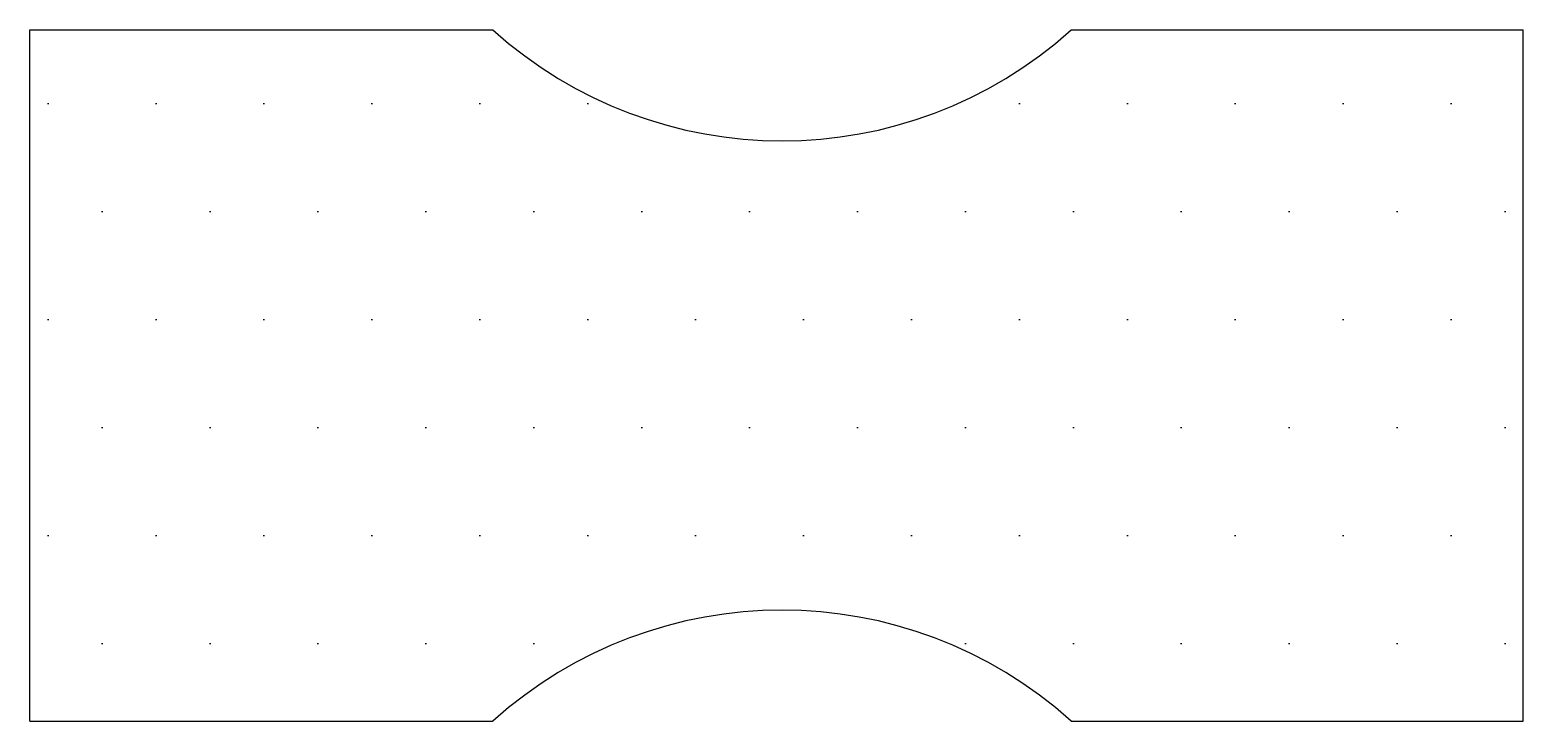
# Model space of a CAD drawing. Header units: inches. Extents: x 0 to 21.6, y -5 to 5.
import ezdxf

# ---------------------------------------------------------------- set-up
doc = ezdxf.new("R2010")
doc.units = ezdxf.units.IN
doc.header["$LTSCALE"] = 48
doc.header["$MEASUREMENT"] = 0
doc.layers.get('0').update_dxf_attribs({"linetype": 'CONTINUOUS'})

msp = doc.modelspace()

# ---------------------------------------------------------------- hatches: boundary and pattern name
h = msp.add_hatch()
h.set_pattern_fill('DOTS', color=8, scale=25, style=0)
h.set_pattern_definition([(0, (-1179.4241, -605.4397), (0.78125, 1.5625), [0, -1.5625])])
h.paths.add_polyline_path([(6.704, 5), (0, 5), (0, -5), (6.704, -5, -0.383554), (15.076, -5), (21.62, -5), (21.62, 5), (15.076, 5, -0.383554)])

# ---------------------------------------------------------------- linework, layer by layer
for p, q in [((0, 5), (6.704, 5)), ((0, -5), (0, 5)), ((15.076, 5), (21.62, 5)), ((21.62, -5), (21.62, 5)), ((0, -5), (6.704, -5)), ((15.076, -5), (21.62, -5))]:
    msp.add_line(p, q)
for centre, start, end in [((10.89, 9.654), 228.031, 311.969), ((10.89, -9.654), 48.031, 131.969)]:
    msp.add_arc(centre, 6.26, start, end)

doc.saveas('drawing.dxf')
